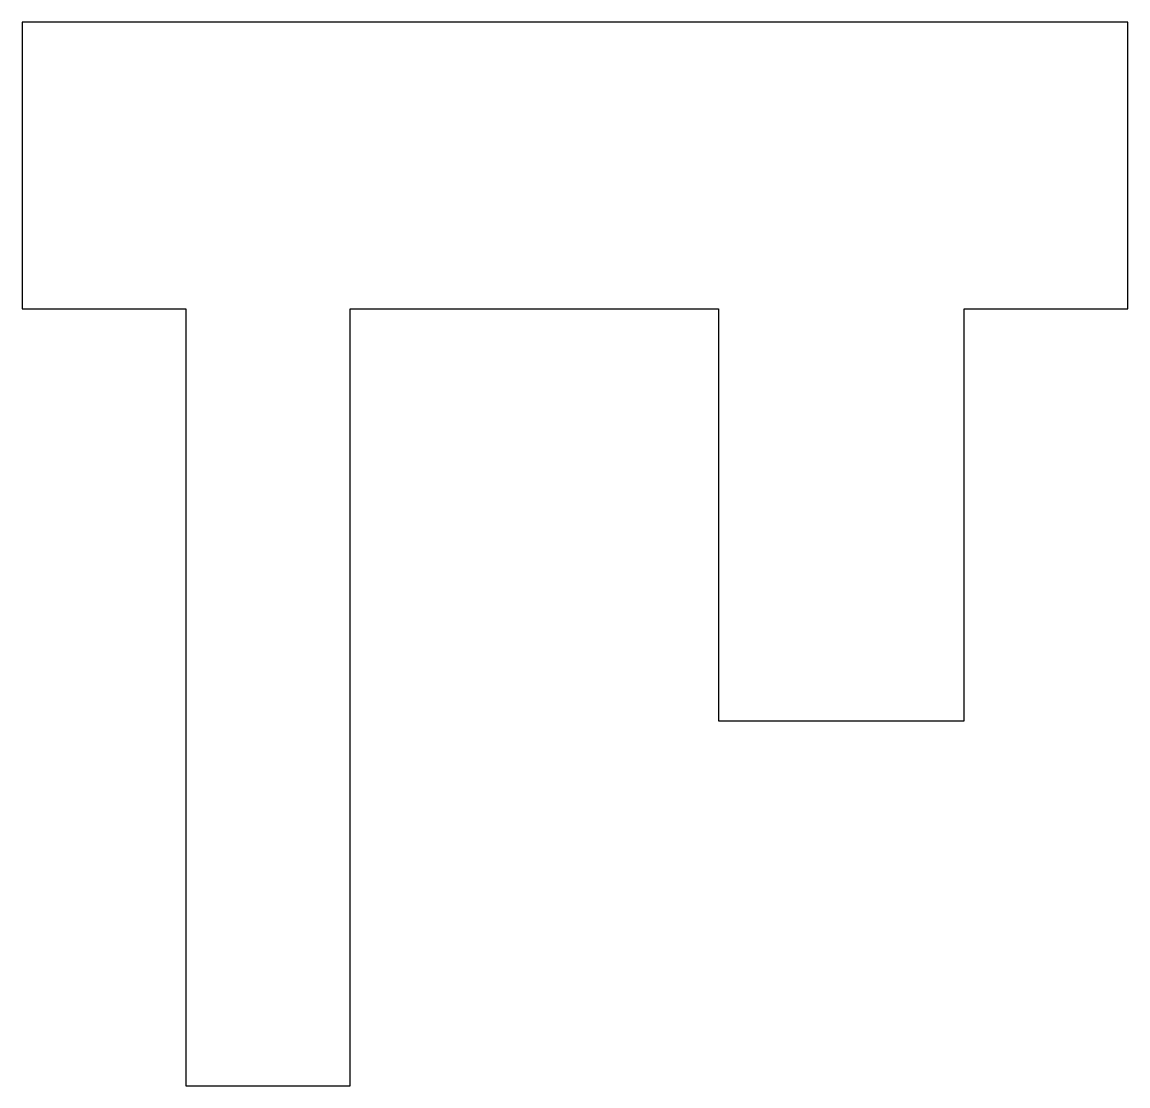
# Model space of a CAD drawing. Header units: metres. Extents: x -0.65 to 0.7, y -0.89 to 0.41.
import ezdxf

# ---------------------------------------------------------------- set-up
doc = ezdxf.new("R2010")
doc.units = ezdxf.units.M
doc.layers.get('0').update_dxf_attribs({"linetype": 'CONTINUOUS'})

msp = doc.modelspace()

# ---------------------------------------------------------------- linework, layer by layer
msp.add_lwpolyline([(0.7024, 0.406), (-0.6476, 0.406), (-0.6476, 0.056), (-0.4476, 0.056), (-0.4476, -0.8926), (-0.2469, -0.8926), (-0.2469, 0.056), (0.2024, 0.056), (0.2024, -0.447), (0.5024, -0.447), (0.5024, 0.056), (0.7024, 0.056)], close=True)

doc.saveas('drawing.dxf')
